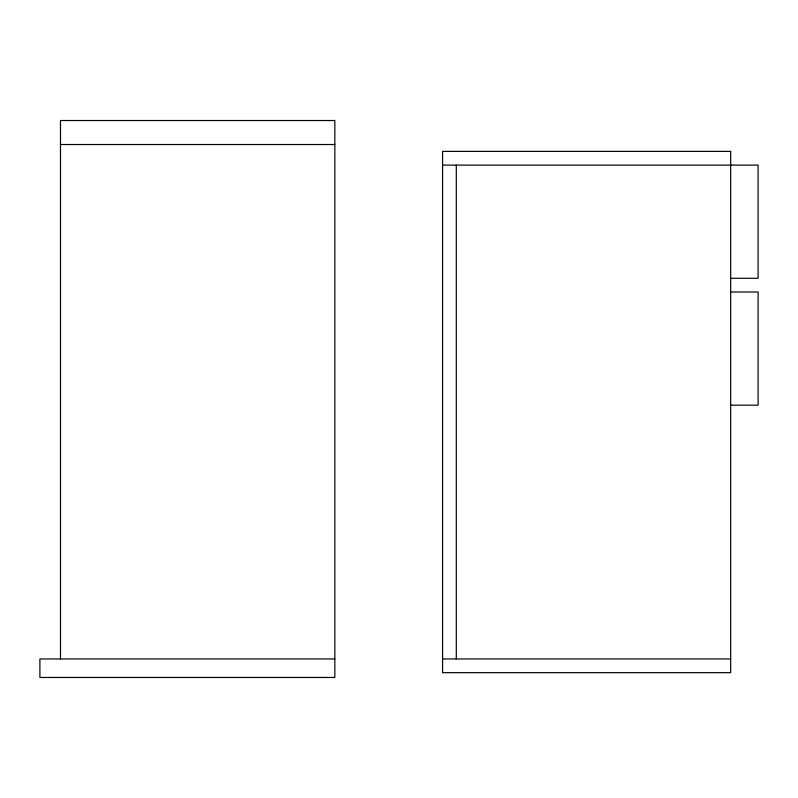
<?xml version="1.0" encoding="UTF-8"?>
<svg xmlns="http://www.w3.org/2000/svg" width="798" height="798" viewBox="0 0 798 798"><rect width="100%" height="100%" fill="white"/><g stroke="black" fill="none" stroke-linecap="round" stroke-linejoin="round"><path stroke-width="1.2" d="M60.478 144.528L334.841 144.528M442.581 165.106L758.1 165.106L758.1 278.283L730.778 278.283M730.778 291.998L758.1 291.998L758.1 405.175L730.778 405.175M334.841 658.958L39.9 658.958L39.9 677.472L334.841 677.472L334.841 120.528L60.478 120.528L60.478 658.958M442.581 658.958L730.669 658.958M456.306 165.106L456.306 658.958M730.669 151.391L442.581 151.391L442.581 672.674L730.669 672.674L730.669 151.391"/></g></svg>
